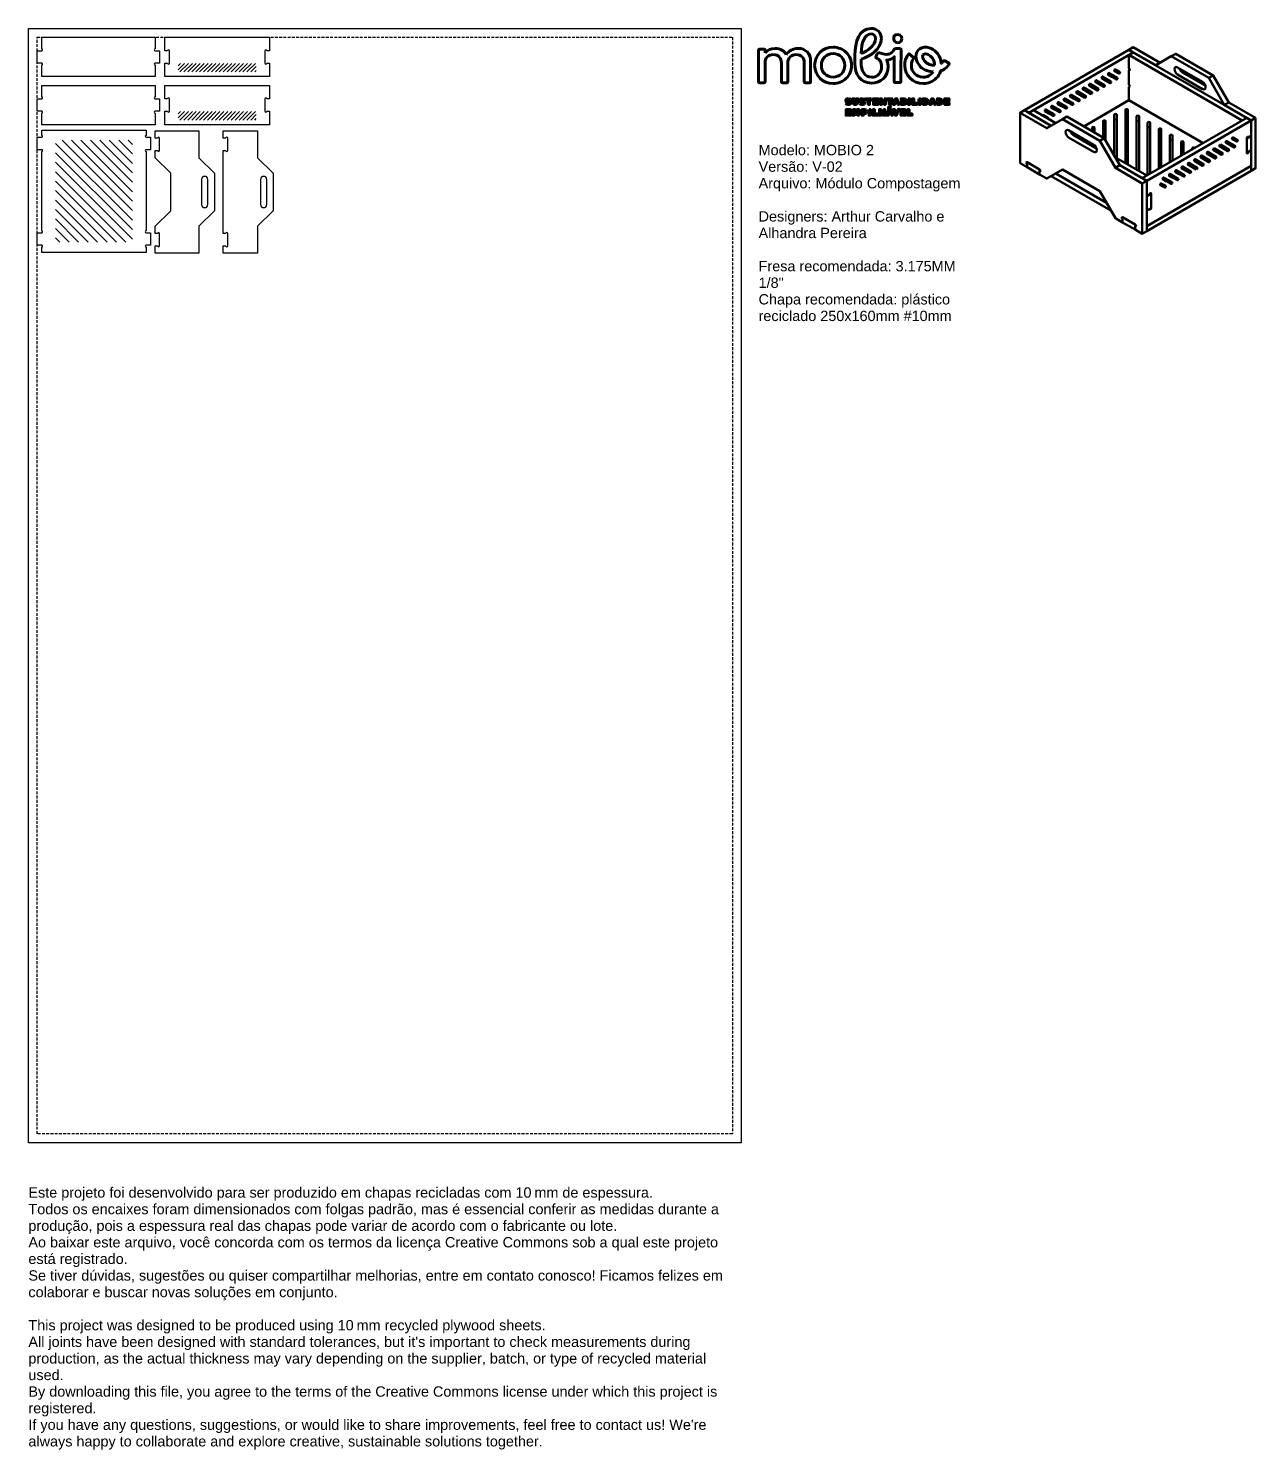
# Model space of a CAD drawing. Header units: inches. Extents: x 3463 to 6217, y 903 to 4091.
import ezdxf

# ---------------------------------------------------------------- set-up
doc = ezdxf.new("R2010")
doc.units = ezdxf.units.IN
doc.header["$MEASUREMENT"] = 0
doc.linetypes.add('DASHED2', pattern=[9.525, 6.35, -3.175])
doc.layers.add('Chapa', color=250, linetype='Continuous', plot=False)
doc.layers.add('PDF2_Geometry', color=7, linetype='Continuous', plot=False)
doc.layers.add('MARGEM_DE_SEGURANÇA_20.0MM', color=93, linetype='DASHED2', true_color=0x66cc66, plot=False)
doc.layers.add('PDF4_Geometry', color=7, linetype='Continuous')
doc.layers.add('TOP-CUT-ON-LINE_10.00MM', color=4, linetype='Continuous')
doc.layers.add('TOP-CUT-INSIDE_10.0MM', color=240, linetype='Continuous', true_color=0xff1f31)
doc.layers.add('TOP-CUT-OUTSIDE_10.0MM', color=6, linetype='Continuous', true_color=0xff00ff)
doc.styles.get("Standard").update_dxf_attribs({"font": 'arial.ttf'})

# ---------------------------------------------------------------- blocks, each defined once
blk = doc.blocks.new('Ativo 34')
at = {"layer": 'PDF2_Geometry', "lineweight": 158}
for points in [[(1.11, 10.45), (1.11, 10.92, 0.414143), (0.95, 11.07), (0.19, 11.07, 0.414143), (0.03, 10.92), (0.03, 5.62, 0.414199), (0.18, 5.47), (0.96, 5.47, 0.414234), (1.11, 5.62), (1.11, 8.78)], [(21.66, 8.72, 0.050353), (21.48, 9.25, 0.15197), (22.76, 9.8), (22.76, 5.63, 0.414196), (22.89, 5.5), (23.72, 5.5, 0.41362), (23.85, 5.63, -0.000191), (23.89, 10.91)], [(25.62, 8.37, -0.152618), (25.97, 9.51, 0.380297), (25.95, 9.69), (25.31, 10.25, 0.433501), (25.12, 10.23, 0.166927), (24.5, 8.37)], [(29.78, 6.2, 0.124287), (30.52, 7.43, 0.062677), (31.12, 7.71, 0.101098), (31.9, 8.49, 0.436845), (31.84, 8.77), (31.2, 9.13, 0.384715), (30.95, 9.08, -0.074276), (30.61, 8.73, 0.140931), (30.02, 10.28)], [(3.86, 8.8), (3.86, 5.62, 0.414314), (4, 5.47), (4.78, 5.47, 0.41417), (4.93, 5.62), (4.93, 8.78)], [(7.68, 8.8), (7.68, 6.09), (7.68, 6.09), (7.68, 5.62, 0.414313), (7.83, 5.47), (8.61, 5.47, 0.414171), (8.75, 5.62), (8.75, 7.53), (8.75, 7.53), (8.75, 9.06)], [(21.72, 8.18, 0.020427), (21.71, 8.38), (21.72, 8.38, 0.03153), (21.67, 8.7)], [(14.88, 2.24, 0.000303), (14.99, 2.21, 0.00214), (15.03, 2.2, -0.000431), (15.06, 2.2, 0.000938), (15.1, 2.19)], [(17.25, 2.24, 0.000326), (17.37, 2.21, 0.00214), (17.4, 2.2, -0.000431), (17.44, 2.2, 0.000938), (17.47, 2.19)]]:
    blk.add_lwpolyline(points, format="xyb", dxfattribs=at)
for points in [[(16.15, 10.09), (16.15, 8.72)], [(23.63, 11.17), (22.99, 11.17)], [(17.2, 8.81), (17.2, 9.4)], [(15.43, 2.63), (15.3, 2.49)], [(15.76, 2.23), (15.76, 2.77), (16, 2.77), (16, 2.22)], [(16.41, 2.22), (16.41, 2.77), (16.65, 2.77), (16.65, 2.22)], [(17.81, 2.63), (17.67, 2.49)], [(24.38, 1.84), (23.88, 1.84), (23.88, 2.77), (24.34, 2.77)], [(24.33, 2.59), (24.11, 2.59), (24.11, 2.39), (24.33, 2.39)], [(27.94, 1.84), (27.57, 1.84), (27.57, 2.77), (27.94, 2.77)], [(27.93, 2.56), (27.8, 2.56), (27.8, 2.04), (27.93, 2.04)], [(30.31, 1.84), (29.94, 1.84), (29.94, 2.77), (30.31, 2.77)], [(30.31, 2.56), (30.18, 2.56), (30.18, 2.04), (30.31, 2.04)], [(14.59, 1.99), (14.73, 2.12)], [(16.96, 1.99), (17.11, 2.12)], [(17.76, 0.27), (17.56, 0.27), (17.56, 0.03), (17.32, 0.03), (17.32, 0.97), (17.75, 0.97)], [(17.75, 0.76), (17.56, 0.76), (17.56, 0.48), (17.76, 0.48)], [(24.36, 2.21), (24.11, 2.21), (24.11, 2.02), (24.36, 2.02)]]:
    blk.add_lwpolyline(points, dxfattribs=at)
for points in [[(18.95, 2.77), (18.95, 2.56), (18.62, 2.56), (18.62, 1.84), (18.38, 1.84), (18.38, 2.56), (18.04, 2.56), (18.04, 2.77)], [(19.51, 2.03), (20.04, 2.03), (20.04, 1.84), (19.27, 1.84), (19.27, 2.77), (20.02, 2.77), (20.02, 2.57), (19.51, 2.57), (19.51, 2.41), (19.99, 2.41), (19.99, 2.22), (19.51, 2.22)], [(21.05, 2.77), (21.27, 2.77), (21.27, 1.84), (21.06, 1.84), (20.62, 2.42), (20.62, 1.84), (20.4, 1.84), (20.4, 2.77), (20.62, 2.77), (21.05, 2.18)], [(22.49, 2.77), (22.49, 2.56), (22.16, 2.56), (22.16, 1.84), (21.92, 1.84), (21.92, 2.56), (21.59, 2.56), (21.59, 2.77)], [(23.3, 1.84), (23.23, 2.03), (22.91, 2.03), (22.84, 1.84), (22.59, 1.84), (22.97, 2.77), (23.18, 2.77), (23.54, 1.84)], [(22.99, 2.23), (23.16, 2.23), (23.08, 2.47)], [(25.1, 2.77), (25.35, 2.77), (25.35, 1.84), (25.1, 1.84)], [(26.02, 2.05), (26.55, 2.05), (26.55, 1.84), (25.78, 1.84), (25.78, 2.77), (26.02, 2.77)], [(26.88, 2.77), (27.13, 2.77), (27.13, 1.84), (26.88, 1.84)], [(29.37, 1.84), (29.3, 2.03), (28.98, 2.03), (28.91, 1.84), (28.66, 1.84), (29.04, 2.77), (29.25, 2.77), (29.62, 1.84)], [(29.06, 2.23), (29.23, 2.23), (29.15, 2.47)], [(31.41, 2.03), (31.94, 2.03), (31.94, 1.84), (31.17, 1.84), (31.17, 2.77), (31.92, 2.77), (31.92, 2.57), (31.41, 2.57), (31.41, 2.41), (31.89, 2.41), (31.89, 2.22), (31.41, 2.22)], [(14.93, 0.23), (15.45, 0.23), (15.45, 0.03), (14.69, 0.03), (14.69, 0.97), (15.43, 0.97), (15.43, 0.77), (14.93, 0.77), (14.93, 0.61), (15.4, 0.61), (15.4, 0.42), (14.93, 0.42)], [(16.92, 0.03), (16.69, 0.03), (16.66, 0.75), (16.45, 0.15), (16.27, 0.15), (16.06, 0.77), (16.03, 0.03), (15.8, 0.03), (15.87, 0.97), (16.2, 0.97), (16.36, 0.47), (16.53, 0.97), (16.85, 0.97)], [(18.52, 0.97), (18.76, 0.97), (18.76, 0.03), (18.52, 0.03)], [(19.44, 0.25), (19.96, 0.25), (19.96, 0.03), (19.2, 0.03), (19.2, 0.97), (19.44, 0.97)], [(20.93, 0.97), (21.17, 0.97), (21.17, 0.03), (20.93, 0.03), (20.93, 0.42), (20.51, 0.42), (20.51, 0.03), (20.27, 0.03), (20.27, 0.97), (20.51, 0.97), (20.51, 0.63), (20.93, 0.63)], [(22.19, 0.03), (22.12, 0.23), (21.8, 0.23), (21.73, 0.03), (21.47, 0.03), (21.86, 0.97), (22.06, 0.97), (22.43, 0.03)], [(22.22, 1.38), (21.88, 1.1), (21.75, 1.26), (22.08, 1.54)], [(21.88, 0.43), (22.05, 0.43), (21.96, 0.67)], [(23.27, 0.97), (23.53, 1.04), (23.12, 0.03), (22.94, 0.03), (22.56, 0.97), (22.82, 0.97), (23.04, 0.35)], [(24.09, 0.23), (24.61, 0.23), (24.61, 0.03), (23.85, 0.03), (23.85, 0.97), (24.59, 0.97), (24.59, 0.77), (24.09, 0.77), (24.09, 0.61), (24.56, 0.61), (24.56, 0.42), (24.09, 0.42)], [(25.22, 0.25), (25.74, 0.25), (25.74, 0.03), (24.98, 0.03), (24.98, 0.97), (25.22, 0.97)]]:
    blk.add_lwpolyline(points, close=True, dxfattribs=at)
for centre, radius, start, end in [((23.2, 12.95), 0.553, 108.2136, 169.6569), ((21.5, 11.39), 1.19, 260.7743, 297.9289), ((28.04, 9.57), 0.726, 89.9896, 97.0145), ((29.55, 14.69), 6.29, 269.1959, 269.556), ((15.01, 2.14), 0.657, 69.0253, 90.0553), ((24.02, 41.8), 40.4, 257.1968, 257.3622), ((17.39, 2.14), 0.657, 69.0265, 90.0589), ((26.15, 40.73), 39.31, 257.1945, 257.3645), ((15.04, 2.53), 0.722, 249.0374, 270.1207), ((14.74, 1.2), 1.05, 66.7551, 68.3074), ((15.07, 2.01), 0.176, 44.9976, 52.5138), ((15.14, 2.1), 0.0738, 0.091, 17.1751), ((17.41, 2.53), 0.722, 249.0374, 270.1207), ((17.12, 1.2), 1.05, 66.7551, 68.3074), ((17.44, 2.01), 0.176, 44.9976, 52.5138), ((17.51, 2.1), 0.0743, 0.1445, 17.1215)]:
    blk.add_arc(centre, radius, start, end, dxfattribs=at)
for points in [[(18.87, 14.55), (16.85, 14.55), (16.15, 12.3), (16.15, 10.09)], [(20.59, 12.85), (20.59, 13.84), (19.87, 14.55), (18.87, 14.55)], [(17.2, 10.37), (17.25, 12.15), (17.76, 13.62), (18.83, 13.62)], [(19.59, 12.85), (19.59, 11.74), (18.27, 10.69), (17.2, 10.37)], [(17.2, 9.4), (18.78, 9.82), (20.59, 11.21), (20.59, 12.85)], [(18.83, 13.62), (19.29, 13.62), (19.59, 13.33), (19.59, 12.85)], [(22.66, 13.05), (22.56, 12.51), (22.87, 12.16), (23.31, 12.16)], [(24.02, 12.88), (24.02, 13.4), (23.52, 13.63), (23.03, 13.47)], [(23.31, 12.16), (23.76, 12.16), (24.02, 12.46), (24.02, 12.88)], [(2.81, 11.2), (2.1, 11.2), (1.51, 10.94), (1.11, 10.45)], [(1.11, 8.78), (1.11, 9.62), (1.66, 10.16), (2.52, 10.16)], [(2.52, 10.16), (3.33, 10.16), (3.86, 9.63), (3.86, 8.8)], [(4.68, 10.15), (4.32, 10.82), (3.65, 11.2), (2.81, 11.2)], [(6.63, 11.2), (5.78, 11.2), (5.09, 10.83), (4.68, 10.15)], [(4.93, 8.78), (4.93, 9.62), (5.48, 10.16), (6.35, 10.16)], [(6.35, 10.16), (7.16, 10.16), (7.68, 9.63), (7.68, 8.8)], [(8.17, 10.61), (7.79, 11), (7.26, 11.2), (6.63, 11.2)], [(8.75, 9.06), (8.75, 9.69), (8.55, 10.23), (8.17, 10.61)], [(12.5, 11.4), (10.74, 11.4), (9.42, 10.09), (9.42, 8.37)], [(10.54, 8.37), (10.54, 9.49), (11.38, 10.34), (12.5, 10.34)], [(14.7, 10.53), (14.13, 11.09), (13.35, 11.4), (12.5, 11.4)], [(12.5, 10.34), (13.62, 10.34), (14.46, 9.49), (14.46, 8.37)], [(15.58, 8.37), (15.58, 9.2), (15.27, 9.97), (14.7, 10.53)], [(20.14, 10.48), (19.99, 10.48), (19.65, 9.89), (19.65, 9.74)], [(19.65, 9.74), (19.65, 9.67), (19.69, 9.63), (19.74, 9.61)], [(19.74, 9.61), (20, 9.48), (20.21, 9.35), (20.38, 9.1)], [(21.31, 10.21), (20.65, 10.31), (20.24, 10.48), (20.14, 10.48)], [(22.63, 10.84), (22.47, 10.63), (22.28, 10.45), (22.06, 10.33)], [(22.99, 11.17), (22.78, 11.17), (22.73, 10.98), (22.63, 10.84)], [(23.89, 10.91), (23.89, 11.11), (23.8, 11.17), (23.63, 11.17)], [(26.63, 10.76), (26.13, 10.03), (26.46, 9.06), (26.9, 8.44)], [(27.81, 11.4), (27.15, 11.32), (26.81, 11.01), (26.63, 10.76)], [(27.81, 9.1), (27.58, 9.42), (27.41, 9.92), (27.55, 10.11)], [(27.55, 10.11), (27.59, 10.17), (27.69, 10.26), (27.95, 10.29)], [(30.02, 10.28), (29.79, 10.58), (28.96, 11.54), (27.81, 11.4)], [(28.04, 10.29), (28.57, 10.29), (29.04, 9.72), (29.13, 9.6)], [(29.13, 9.6), (29.44, 9.18), (29.5, 8.7), (29.5, 8.4)], [(9.42, 8.37), (9.42, 6.64), (10.74, 5.33), (12.5, 5.33)], [(12.5, 6.39), (11.38, 6.39), (10.54, 7.24), (10.54, 8.37)], [(14.46, 8.37), (14.46, 7.24), (13.62, 6.39), (12.5, 6.39)], [(14.7, 6.2), (15.27, 6.76), (15.58, 7.53), (15.58, 8.37)], [(16.15, 8.72), (16.15, 6.85), (17.11, 5.41), (18.91, 5.41)], [(18.97, 6.38), (17.79, 6.38), (17.2, 7.47), (17.2, 8.81)], [(18.91, 5.41), (20.53, 5.41), (21.72, 6.52), (21.72, 8.18)], [(20.63, 8.16), (20.63, 7.15), (19.95, 6.38), (18.97, 6.38)], [(20.38, 9.1), (20.56, 8.83), (20.63, 8.48), (20.63, 8.16)], [(21.67, 8.7), (21.67, 8.71), (21.67, 8.71), (21.66, 8.72)], [(24.5, 8.37), (24.5, 6.64), (25.83, 5.33), (27.59, 5.33)], [(27.59, 6.39), (26.47, 6.39), (25.62, 7.24), (25.62, 8.37)], [(26.9, 8.44), (27.39, 7.75), (28.22, 7.35), (29.24, 7.29)], [(29.24, 7.29), (28.9, 6.74), (28.3, 6.39), (27.59, 6.39)], [(29.46, 8.4), (29.03, 8.4), (28.24, 8.5), (27.81, 9.1)], [(12.5, 5.33), (13.35, 5.33), (14.13, 5.64), (14.7, 6.2)], [(27.59, 5.33), (28.43, 5.33), (29.21, 5.64), (29.78, 6.2)], [(14.62, 2.5), (14.62, 2.6), (14.66, 2.67), (14.73, 2.73)], [(14.64, 2.4), (14.63, 2.43), (14.62, 2.46), (14.62, 2.5)], [(14.69, 2.33), (14.67, 2.35), (14.65, 2.37), (14.64, 2.4)], [(14.73, 2.73), (14.81, 2.78), (14.9, 2.8), (15.01, 2.8)], [(15, 2.59), (14.9, 2.59), (14.85, 2.57), (14.85, 2.52)], [(14.85, 2.52), (14.85, 2.49), (14.87, 2.47), (14.9, 2.45)], [(14.9, 2.45), (14.94, 2.44), (14.98, 2.42), (15.04, 2.41)], [(15.3, 2.49), (15.23, 2.56), (15.13, 2.59), (15, 2.59)], [(15.04, 2.41), (15.05, 2.41), (15.06, 2.4), (15.07, 2.4)], [(15.25, 2.76), (15.32, 2.73), (15.38, 2.69), (15.43, 2.63)], [(16.99, 2.5), (16.99, 2.6), (17.03, 2.67), (17.11, 2.73)], [(17.01, 2.4), (17, 2.43), (16.99, 2.46), (16.99, 2.5)], [(17.06, 2.33), (17.05, 2.35), (17.03, 2.37), (17.01, 2.4)], [(17.11, 2.73), (17.18, 2.78), (17.27, 2.8), (17.38, 2.8)], [(17.38, 2.59), (17.28, 2.59), (17.23, 2.57), (17.23, 2.52)], [(17.23, 2.52), (17.23, 2.49), (17.24, 2.47), (17.28, 2.45)], [(17.28, 2.45), (17.31, 2.44), (17.36, 2.42), (17.42, 2.41)], [(17.67, 2.49), (17.6, 2.56), (17.5, 2.59), (17.38, 2.59)], [(17.42, 2.41), (17.43, 2.41), (17.44, 2.4), (17.44, 2.4)], [(17.62, 2.76), (17.7, 2.73), (17.76, 2.69), (17.81, 2.63)], [(24.42, 2.56), (24.4, 2.58), (24.37, 2.59), (24.33, 2.59)], [(24.33, 2.39), (24.37, 2.39), (24.4, 2.4), (24.42, 2.43)], [(24.34, 2.77), (24.45, 2.77), (24.54, 2.75), (24.6, 2.69)], [(24.45, 2.5), (24.45, 2.52), (24.44, 2.54), (24.42, 2.56)], [(24.42, 2.43), (24.44, 2.45), (24.45, 2.47), (24.45, 2.5)], [(24.69, 2.51), (24.69, 2.43), (24.66, 2.37), (24.58, 2.32)], [(24.6, 2.69), (24.66, 2.64), (24.69, 2.58), (24.69, 2.51)], [(28.14, 2.49), (28.08, 2.54), (28.02, 2.56), (27.93, 2.56)], [(27.94, 2.77), (28.09, 2.77), (28.22, 2.73), (28.31, 2.64)], [(28.22, 2.31), (28.22, 2.38), (28.19, 2.44), (28.14, 2.49)], [(28.31, 2.64), (28.41, 2.55), (28.46, 2.44), (28.46, 2.3)], [(30.31, 2.77), (30.46, 2.77), (30.59, 2.73), (30.69, 2.64)], [(30.51, 2.49), (30.46, 2.54), (30.39, 2.56), (30.31, 2.56)], [(30.59, 2.31), (30.59, 2.38), (30.56, 2.44), (30.51, 2.49)], [(30.69, 2.64), (30.79, 2.55), (30.84, 2.44), (30.84, 2.3)], [(14.78, 1.85), (14.7, 1.89), (14.63, 1.93), (14.59, 1.99)], [(14.78, 2.28), (14.74, 2.29), (14.71, 2.31), (14.69, 2.33)], [(14.73, 2.12), (14.81, 2.05), (14.92, 2.01), (15.04, 2.01)], [(14.88, 2.24), (14.85, 2.25), (14.82, 2.26), (14.78, 2.28)], [(15.04, 2.01), (15.09, 2.01), (15.13, 2.02), (15.16, 2.03)], [(15.33, 1.89), (15.25, 1.83), (15.15, 1.81), (15.04, 1.81)], [(15.13, 2.18), (15.12, 2.18), (15.11, 2.18), (15.1, 2.19)], [(15.18, 2.15), (15.17, 2.16), (15.16, 2.16), (15.15, 2.17)], [(15.16, 2.03), (15.19, 2.05), (15.21, 2.07), (15.21, 2.1)], [(15.18, 2.38), (15.21, 2.37), (15.24, 2.36), (15.28, 2.34)], [(15.21, 2.12), (15.2, 2.13), (15.2, 2.13), (15.19, 2.14)], [(15.28, 2.34), (15.32, 2.33), (15.35, 2.31), (15.37, 2.29)], [(15.44, 2.11), (15.44, 2.01), (15.41, 1.94), (15.33, 1.89)], [(15.37, 2.29), (15.39, 2.27), (15.41, 2.25), (15.42, 2.22)], [(15.42, 2.22), (15.44, 2.19), (15.44, 2.15), (15.44, 2.11)], [(15.88, 1.92), (15.8, 2), (15.76, 2.11), (15.76, 2.23)], [(16.2, 1.81), (16.07, 1.81), (15.97, 1.85), (15.88, 1.92)], [(16, 2.22), (16, 2.16), (16.02, 2.12), (16.06, 2.08)], [(16.06, 2.08), (16.1, 2.04), (16.14, 2.02), (16.2, 2.02)], [(16.2, 2.02), (16.26, 2.02), (16.31, 2.04), (16.35, 2.08)], [(16.52, 1.92), (16.44, 1.84), (16.33, 1.81), (16.2, 1.81)], [(16.35, 2.08), (16.39, 2.12), (16.41, 2.16), (16.41, 2.22)], [(16.65, 2.22), (16.65, 2.1), (16.61, 2), (16.52, 1.92)], [(17.15, 1.85), (17.07, 1.89), (17.01, 1.93), (16.96, 1.99)], [(17.15, 2.28), (17.11, 2.29), (17.08, 2.31), (17.06, 2.33)], [(17.11, 2.12), (17.19, 2.05), (17.29, 2.01), (17.42, 2.01)], [(17.25, 2.24), (17.23, 2.25), (17.19, 2.26), (17.15, 2.28)], [(17.7, 1.89), (17.63, 1.83), (17.53, 1.81), (17.41, 1.81)], [(17.42, 2.01), (17.47, 2.01), (17.51, 2.02), (17.54, 2.03)], [(17.5, 2.18), (17.49, 2.18), (17.48, 2.18), (17.47, 2.19)], [(17.55, 2.15), (17.55, 2.16), (17.54, 2.16), (17.53, 2.17)], [(17.54, 2.03), (17.57, 2.05), (17.58, 2.07), (17.58, 2.1)], [(17.55, 2.38), (17.58, 2.37), (17.61, 2.36), (17.65, 2.34)], [(17.58, 2.12), (17.58, 2.13), (17.58, 2.13), (17.57, 2.14)], [(17.65, 2.34), (17.69, 2.33), (17.72, 2.31), (17.74, 2.29)], [(17.82, 2.11), (17.82, 2.01), (17.78, 1.94), (17.7, 1.89)], [(17.74, 2.29), (17.76, 2.27), (17.78, 2.25), (17.8, 2.22)], [(17.75, 0.97), (17.87, 0.97), (17.96, 0.94), (18.04, 0.87)], [(17.86, 0.72), (17.83, 0.75), (17.79, 0.76), (17.75, 0.76)], [(17.76, 0.48), (17.8, 0.48), (17.84, 0.5), (17.86, 0.52)], [(18.04, 0.37), (17.97, 0.31), (17.88, 0.27), (17.76, 0.27)], [(17.8, 2.22), (17.81, 2.19), (17.82, 2.15), (17.82, 2.11)], [(17.9, 0.62), (17.9, 0.66), (17.89, 0.69), (17.86, 0.72)], [(17.86, 0.52), (17.89, 0.55), (17.9, 0.58), (17.9, 0.62)], [(18.04, 0.87), (18.11, 0.81), (18.15, 0.72), (18.15, 0.62)], [(18.15, 0.62), (18.15, 0.52), (18.11, 0.44), (18.04, 0.37)], [(24.46, 2.19), (24.44, 2.2), (24.4, 2.21), (24.36, 2.21)], [(24.36, 2.02), (24.4, 2.02), (24.44, 2.03), (24.46, 2.05)], [(24.65, 1.91), (24.58, 1.86), (24.5, 1.84), (24.38, 1.84)], [(24.5, 2.12), (24.5, 2.14), (24.49, 2.17), (24.46, 2.19)], [(24.46, 2.05), (24.49, 2.07), (24.5, 2.09), (24.5, 2.12)], [(24.58, 2.32), (24.64, 2.29), (24.68, 2.26), (24.7, 2.22)], [(24.74, 2.09), (24.74, 2.02), (24.71, 1.96), (24.65, 1.91)], [(24.7, 2.22), (24.73, 2.18), (24.74, 2.14), (24.74, 2.09)], [(27.93, 2.04), (28.02, 2.04), (28.08, 2.07), (28.14, 2.12)], [(28.31, 1.97), (28.22, 1.88), (28.09, 1.84), (27.94, 1.84)], [(28.14, 2.12), (28.19, 2.17), (28.22, 2.23), (28.22, 2.31)], [(28.46, 2.3), (28.46, 2.17), (28.41, 2.06), (28.31, 1.97)], [(30.31, 2.04), (30.39, 2.04), (30.46, 2.07), (30.51, 2.12)], [(30.69, 1.97), (30.59, 1.88), (30.46, 1.84), (30.31, 1.84)], [(30.51, 2.12), (30.56, 2.17), (30.59, 2.23), (30.59, 2.31)], [(30.84, 2.3), (30.84, 2.17), (30.79, 2.06), (30.69, 1.97)]]:
    blk.add_open_spline(points, degree=3, dxfattribs=at)
blk = doc.blocks.new('Block sheet')
at = {"layer": 'Chapa'}
blk.add_lwpolyline([(15.2, 1591.2), (15.2, 4091.2), (1615.2, 4091.2), (1615.2, 1591.2)], close=True, dxfattribs=at)
at = {"layer": 'MARGEM_DE_SEGURANÇA_20.0MM'}
blk.add_lwpolyline([(1595.2, 4071.2), (1595.2, 1611.2), (35.2, 1611.2), (35.2, 4071.2)], close=True, dxfattribs=at)
at = {"xscale": 13.40682207931606, "yscale": 13.40682207931606, "zscale": 13.40682207931606}
blk.add_blockref('Ativo 34', (1653.6, 3896.1), dxfattribs=at)
at = {"color": 0, "attachment_point": 1, "line_spacing_factor": 0.963855}
for s, insert, char_height, width in [('\\A1;Modelo: MOBIO 2\\PVersão: V-02\\PArquivo: Módulo Compostagem\\P\\PDesigners: Arthur Carvalho e Alhandra Pereira\\P\\PFresa recomendada: 3.175MM 1/8"\\PChapa recomendada: plástico reciclado 250x160mm #10mm', (1654.1, 3829.9), 23.157, 458.204), ("Este projeto foi desenvolvido para ser produzido em chapas recicladas com 10\u202fmm de espessura.^JTodos os encaixes foram dimensionados com folgas padrão, mas é essencial conferir as medidas durante a produção, pois a espessura real das chapas pode variar de acordo com o fabricante ou lote.^JAo baixar este arquivo, você concorda com os termos da licença Creative Commons sob a qual este projeto está registrado.^JSe tiver dúvidas, sugestões ou quiser compartilhar melhorias, entre em contato conosco! Ficamos felizes em colaborar e buscar novas soluções em conjunto.\\P\\PThis project was designed to be produced using 10\u202fmm recycled plywood sheets.^JAll joints have been designed with standard tolerances, but it's important to check measurements during production, as the actual thickness may vary depending on the supplier, batch, or type of recycled material used.^JBy downloading this file, you agree to the terms of the Creative Commons license under which this project is registered.^JIf you have any questions, suggestions, or would like to share improvements, feel free to contact us! We're always happy to collaborate and explore creative, sustainable solutions together.", (15.2, 1491.2), 23.1574, 1600)]:
    blk.add_mtext(s, dxfattribs=dict(at, insert=insert, char_height=char_height, width=width))
blk = doc.blocks.new('Mobio$meio$')
at = {"layer": 'PDF4_Geometry', "lineweight": 50}
for points in [[(332.5, 494.2), (342.5, 488.5), (576.8, 623.8), (566.8, 629.6)], [(576.8, 623.8), (566.8, 618), (821.3, 471.1), (831.3, 476.9)], [(534.3, 582), (544.3, 576.2), (534.2, 582.1)], [(851.3, 476.9), (841.3, 471.1), (841.3, 358), (851.3, 363.7)], [(798.7, 429.3), (808.8, 423.6), (798.6, 429.5)], [(841.3, 436.5), (831.3, 430.7), (831.3, 398.4), (841.3, 404.1)], [(338.6, 377.6), (338.6, 366), (366.6, 349.8), (366.6, 361.4)], [(516.7, 286.3), (402.7, 352.1)], [(606.9, 234.2), (606.9, 222.6), (841.3, 358), (841.3, 369.5)], [(552.8, 253.9), (552.8, 242.3), (580.8, 226.2), (580.8, 237.7)]]:
    blk.add_lwpolyline(points, close=True, dxfattribs=at)
for points in [[(637.1, 600.5), (576.8, 635.3), (566.8, 629.6), (627.1, 594.8), (662.1, 615), (672.1, 620.8), (756.1, 572.3)], [(566.8, 618), (566.8, 588)], [(662.1, 615), (746.1, 566.5), (756.1, 572.3), (791, 511.7)], [(538.8, 563.1), (520, 573.9), (528.8, 568.8)], [(522.2, 577.6), (541, 566.7)], [(536.3, 585.8), (546.4, 579.9)], [(566.8, 551), (566.8, 583.4)], [(732.1, 557.8), (676, 590.1)], [(676, 574), (732.1, 541.6)], [(686, 579.7), (738.4, 549.5)], [(465.5, 544.9), (484.3, 534)], [(496.3, 538.5), (477.5, 549.4), (486.3, 544.3)], [(479.7, 553), (498.5, 542.2)], [(510.5, 546.7), (491.7, 557.6), (500.5, 552.5)], [(493.8, 561.2), (512.6, 550.4)], [(505.8, 565.7), (514.7, 560.6)], [(524.7, 554.9), (505.9, 565.7)], [(508, 569.4), (526.8, 558.5)], [(733.3, 420.4), (566.8, 516.4), (566.8, 546.4), (568.9, 547.6)], [(746.1, 566.5), (781, 505.9), (791, 511.7), (851.3, 476.9)], [(408.9, 512.1), (427.7, 501.3)], [(439.7, 505.8), (420.9, 516.7), (429.7, 511.6)], [(423, 520.3), (441.8, 509.5)], [(453.8, 514), (435, 524.8), (443.8, 519.7)], [(437.2, 528.5), (456, 517.6)], [(468, 522.1), (449.2, 533), (458, 527.9)], [(451.3, 536.7), (470.1, 525.8)], [(482.2, 530.3), (463.4, 541.2), (472.2, 536.1)], [(465.5, 457.8), (566.8, 516.4)], [(338.6, 372.9), (338.6, 366), (322.5, 375.3), (322.5, 488.5), (332.5, 494.2), (392.7, 459.4), (342.5, 488.5), (352.5, 494.2), (402.7, 465.3)], [(322.5, 488.5), (382.7, 453.7), (417.7, 473.9), (427.7, 479.7), (511.7, 431.2)], [(375, 482.6), (385.2, 476.8)], [(397.2, 481.2), (378.4, 492.1), (387.2, 487)], [(380.5, 495.8), (399.3, 485)], [(411.3, 489.4), (392.5, 500.3), (401.3, 495.2)], [(394.7, 504), (413.5, 493.1)], [(425.5, 497.6), (406.7, 508.5), (415.5, 503.4)], [(501.7, 425.4), (536.7, 364.8), (546.7, 370.6), (606.9, 335.8), (841.3, 471.1), (781, 505.9)], [(534, 392.5), (534, 483.9)], [(539.7, 483.9), (539.7, 386.1)], [(559.1, 375), (559.1, 495)], [(564.7, 495), (564.7, 371.7)], [(584, 360.6), (584, 480.6)], [(589.7, 480.6), (589.7, 357.3)], [(417.7, 473.9), (501.7, 425.4), (511.7, 431.2), (546.7, 370.6), (596.9, 341.6), (606.9, 347.4), (536.7, 387.9)], [(487.7, 416.7), (431.7, 449)], [(484.1, 447.1), (484.1, 455.1)], [(489.7, 455.1), (489.7, 443.9)], [(509, 432.7), (509, 469.5)], [(514.7, 469.5), (514.7, 425.9)], [(612.9, 304.6), (606.9, 301.2), (606.9, 335.8), (596.9, 341.6), (831.3, 476.9), (841.3, 471.1), (841.3, 436.5), (835.3, 433.1), (833.2, 434.2)], [(609, 348.6), (609, 466.2)], [(614.7, 466.2), (614.7, 351.9)], [(634, 363.1), (634, 451.7)], [(639.7, 451.7), (639.7, 366.3)], [(431.7, 432.9), (487.7, 400.5)], [(435.6, 446.3), (490.2, 414.7)], [(440.5, 443.4), (441, 443.7)], [(441.7, 438.6), (494, 408.4)], [(459, 432.7), (459, 433.2)], [(464.7, 429.9), (464.7, 429.5)], [(484.1, 418.3), (484.1, 418.8)], [(489.7, 415.2), (489.7, 415)], [(659, 425.7), (659, 377.4), (659, 437.3)], [(664.7, 437.3), (664.7, 380.7)], [(684.1, 411.3), (684.1, 391.9), (684.1, 422.9)], [(689.7, 422.9), (689.7, 395.2)], [(772.4, 416.8), (791.2, 405.9)], [(803.2, 410.4), (784.4, 421.3), (793.2, 416.2)], [(786.5, 424.9), (805.3, 414.1)], [(800.7, 433.1), (810.8, 427.2)], [(831.3, 398.4), (831.3, 430.7)], [(612.9, 272.3), (606.9, 268.8), (606.9, 234.2), (841.3, 369.5), (841.3, 404.1), (835.3, 400.7)], [(709, 406.4), (709, 408.4)], [(714.7, 384), (714.7, 379.7)], [(715.7, 384), (734.5, 373.2)], [(746.6, 377.7), (727.8, 388.6), (736.6, 383.5)], [(729.9, 392.2), (748.7, 381.4)], [(734, 384.9), (734, 389.8)], [(760.7, 385.9), (741.9, 396.7), (750.7, 391.6)], [(744, 400.4), (762.8, 389.5)], [(756, 407.2), (766.9, 400.9)], [(774.9, 394), (756.1, 404.9), (764.9, 399.8)], [(758.2, 408.6), (777, 397.7)], [(789.1, 402.2), (770.3, 413.1), (779.1, 408)], [(338.6, 377.6), (366.6, 361.4)], [(552.8, 249.3), (552.8, 242.3), (536.7, 251.7), (501.7, 312.2), (417.7, 360.7), (382.7, 340.6), (366.6, 349.8), (366.6, 356.8), (368.6, 357.9)], [(536.7, 364.8), (596.9, 330), (606.9, 335.8), (606.9, 222.6), (596.9, 216.9), (580.8, 226.2), (580.8, 233.1), (582.8, 234.2)], [(659, 351.3), (659, 346.5), (659, 351.3)], [(659, 351.3), (677.8, 340.4)], [(689.9, 345), (671.1, 355.8), (679.9, 350.7)], [(673.2, 359.5), (692, 348.6)], [(704.1, 353.1), (685.3, 364), (694.1, 358.9)], [(687.4, 367.7), (706.2, 356.8)], [(689.7, 366.4), (689.7, 361.5)], [(718.2, 361.3), (699.4, 372.2), (708.2, 367.1)], [(701.5, 375.9), (720.3, 365)], [(709, 367.1), (709, 371.6)], [(732.4, 369.5), (713.6, 380.4)], [(713.6, 380.4), (722.4, 375.3)], [(526.7, 269), (392.7, 346.3)], [(596.9, 216.9), (596.9, 330)], [(637.3, 326.3), (637.4, 326.2), (647.4, 320.4), (637.3, 326.3)], [(639.4, 330), (649.5, 324.1)], [(639.7, 329.7), (639.7, 327.8)], [(661.5, 328.6), (642.8, 339.5), (651.6, 334.4)], [(644.9, 343.1), (663.7, 332.3)], [(675.7, 336.8), (656.9, 347.6), (665.7, 342.6)], [(664.6, 348.1), (664.6, 343.2)], [(616.9, 274.6), (616.9, 307), (606.9, 301.2), (606.9, 268.8), (616.9, 274.6), (616.9, 307), (614.9, 308.1)], [(552.8, 253.9), (580.8, 237.7)]]:
    blk.add_lwpolyline(points, dxfattribs=at)
blk.add_arc((736.9, 379.4), 4.76, 74.8935, 103.847, dxfattribs=at)
for points in [[(520.1, 576.4), (519.5, 575.4), (519.5, 574.3), (520.1, 574)], [(522.2, 577.7), (521.6, 578), (520.7, 577.4), (520.1, 576.4)], [(534.3, 584.6), (533.7, 583.6), (533.7, 582.5), (534.3, 582.1)], [(536.4, 585.8), (535.8, 586.1), (534.9, 585.6), (534.3, 584.6)], [(534.4, 582.1), (535, 581.7), (535.9, 582.3), (536.5, 583.3)], [(536.5, 583.3), (537.1, 584.3), (537.1, 585.4), (536.5, 585.7)], [(544.4, 576.3), (545, 576), (545.9, 576.5), (546.5, 577.5)], [(546.5, 577.5), (547.1, 578.6), (547.1, 579.7), (546.5, 580)], [(568.9, 584.6), (568.9, 585.9), (568, 587.4), (566.9, 588.1)], [(568.4, 586.5), (567.5, 585.7), (566.9, 584.4), (566.9, 583.4)], [(566.9, 583.4), (568, 582.8), (568.9, 583.3), (568.9, 584.6)], [(676.1, 590.2), (672.2, 592.4), (669.1, 590.6), (669.1, 586.1)], [(669.1, 586.1), (669.1, 581.7), (672.2, 576.2), (676.1, 574)], [(679.8, 588), (680.9, 584.5), (683.4, 581.3), (686.1, 579.8)], [(463.4, 543.7), (462.8, 542.7), (462.8, 541.6), (463.4, 541.2)], [(465.5, 544.9), (464.9, 545.2), (464, 544.7), (463.4, 543.7)], [(477.6, 551.9), (477, 550.9), (477, 549.8), (477.6, 549.4)], [(479.7, 553.1), (479.1, 553.5), (478.2, 552.9), (477.6, 551.9)], [(486.4, 544.3), (487, 544), (487.9, 544.6), (488.5, 545.6)], [(488.5, 545.6), (489.1, 546.6), (489.1, 547.7), (488.5, 548)], [(491.8, 560), (491.2, 559), (491.2, 557.9), (491.8, 557.6)], [(493.9, 561.3), (493.3, 561.6), (492.4, 561), (491.8, 560)], [(498.5, 539.8), (499.1, 540.8), (499.1, 541.9), (498.5, 542.2)], [(500.6, 552.5), (501.2, 552.1), (502.1, 552.7), (502.7, 553.7)], [(502.7, 553.7), (503.3, 554.7), (503.3, 555.8), (502.7, 556.2)], [(505.9, 568.2), (505.3, 567.2), (505.3, 566.1), (505.9, 565.8)], [(508, 569.5), (507.4, 569.8), (506.5, 569.2), (505.9, 568.2)], [(510.6, 546.7), (511.2, 546.4), (512.1, 546.9), (512.7, 548)], [(512.7, 548), (513.3, 549), (513.3, 550.1), (512.7, 550.4)], [(514.7, 560.7), (515.3, 560.3), (516.2, 560.9), (516.8, 561.9)], [(516.8, 561.9), (517.4, 562.9), (517.4, 564), (516.8, 564.4)], [(524.7, 554.9), (525.3, 554.6), (526.2, 555.2), (526.8, 556.2)], [(526.8, 556.2), (527.4, 557.2), (527.4, 558.3), (526.8, 558.6)], [(528.9, 568.9), (529.5, 568.6), (530.4, 569.1), (531, 570.1)], [(531, 570.1), (531.6, 571.1), (531.6, 572.2), (531, 572.6)], [(538.9, 563.1), (539.5, 562.7), (540.4, 563.3), (541, 564.3)], [(541, 564.3), (541.6, 565.3), (541.6, 566.4), (541, 566.8)], [(568.9, 547.6), (568.9, 548.9), (568, 550.4), (566.9, 551.1)], [(566.9, 551.1), (566.9, 550.1), (567.5, 549.5), (568.3, 549.7)], [(566.9, 546.4), (568, 545.8), (568.9, 546.3), (568.9, 547.6)], [(739.1, 545.7), (739.1, 550.2), (736, 555.6), (732.1, 557.9)], [(732.1, 541.7), (736, 539.5), (739.1, 541.3), (739.1, 545.7)], [(406.8, 511), (406.2, 510), (406.2, 508.9), (406.8, 508.5)], [(408.9, 512.2), (408.3, 512.6), (407.4, 512), (406.8, 511)], [(420.9, 519.1), (420.3, 518.1), (420.3, 517), (420.9, 516.7)], [(423, 520.4), (422.4, 520.7), (421.5, 520.2), (420.9, 519.1)], [(429.7, 511.6), (430.3, 511.3), (431.2, 511.8), (431.8, 512.8)], [(431.8, 512.8), (432.4, 513.8), (432.4, 514.9), (431.8, 515.3)], [(435.1, 527.3), (434.5, 526.3), (434.5, 525.2), (435.1, 524.9)], [(437.2, 528.6), (436.6, 528.9), (435.7, 528.4), (435.1, 527.3)], [(443.9, 519.8), (444.5, 519.5), (445.4, 520), (446, 521)], [(446, 521), (446.6, 522), (446.6, 523.1), (446, 523.5)], [(449.3, 535.5), (448.7, 534.5), (448.7, 533.4), (449.3, 533)], [(451.4, 536.7), (450.8, 537), (449.9, 536.5), (449.3, 535.5)], [(453.9, 514.1), (454.5, 513.7), (455.4, 514.3), (456, 515.3)], [(456, 515.3), (456.6, 516.3), (456.6, 517.4), (456, 517.7)], [(458.1, 528), (458.7, 527.7), (459.6, 528.2), (460.2, 529.2)], [(460.2, 529.2), (460.8, 530.2), (460.8, 531.3), (460.2, 531.7)], [(468.1, 522.2), (468.7, 521.9), (469.6, 522.4), (470.2, 523.4)], [(470.2, 523.4), (470.8, 524.4), (470.8, 525.5), (470.2, 525.9)], [(472.2, 536.1), (472.8, 535.8), (473.7, 536.3), (474.3, 537.4)], [(474.3, 537.4), (474.9, 538.4), (474.9, 539.5), (474.3, 539.8)], [(482.2, 530.4), (482.8, 530.1), (483.7, 530.6), (484.3, 531.6)], [(484.3, 531.6), (484.9, 532.6), (484.9, 533.7), (484.3, 534.1)], [(496.4, 538.5), (497, 538.2), (497.9, 538.7), (498.5, 539.8)], [(375.1, 482.7), (374.7, 482.9), (374.1, 482.7), (373.5, 482.2)], [(375.6, 481), (375.7, 481.7), (375.6, 482.3), (375.2, 482.6)], [(378.5, 494.6), (377.9, 493.6), (377.9, 492.5), (378.5, 492.1)], [(380.6, 495.8), (380, 496.2), (379, 495.6), (378.5, 494.6)], [(387.3, 487.1), (387.8, 486.8), (388.8, 487.3), (389.4, 488.3)], [(389.4, 488.3), (390, 489.3), (390, 490.4), (389.4, 490.8)], [(392.6, 502.8), (392, 501.8), (392, 500.7), (392.6, 500.3)], [(394.7, 504), (394.1, 504.4), (393.2, 503.8), (392.6, 502.8)], [(397.3, 481.3), (397.8, 481), (398.8, 481.5), (399.4, 482.5)], [(399.4, 482.5), (400, 483.5), (400, 484.6), (399.4, 485)], [(401.4, 495.3), (402, 494.9), (402.9, 495.5), (403.5, 496.5)], [(403.5, 496.5), (404.1, 497.5), (404.1, 498.6), (403.5, 498.9)], [(411.4, 489.5), (412, 489.2), (412.9, 489.7), (413.5, 490.7)], [(413.5, 490.7), (414.1, 491.7), (414.1, 492.8), (413.5, 493.2)], [(415.6, 503.5), (416.2, 503.1), (417.1, 503.7), (417.7, 504.7)], [(417.7, 504.7), (418.3, 505.7), (418.3, 506.8), (417.7, 507.1)], [(425.6, 497.6), (426.2, 497.3), (427.1, 497.9), (427.7, 498.9)], [(427.7, 498.9), (428.3, 499.9), (428.3, 501), (427.7, 501.3)], [(439.7, 505.8), (440.3, 505.5), (441.2, 506.1), (441.8, 507.1)], [(441.8, 507.1), (442.4, 508.1), (442.4, 509.2), (441.8, 509.5)], [(536.9, 485.6), (535.3, 485.6), (534, 484.9), (534, 484)], [(539.7, 484), (539.7, 484.9), (538.5, 485.6), (536.9, 485.6)], [(561.9, 496.7), (560.3, 496.7), (559.1, 495.9), (559.1, 495)], [(561.9, 485.2), (560.3, 485.2), (559.1, 484.5), (559.1, 483.5)], [(564.7, 495), (564.7, 495.9), (563.5, 496.7), (561.9, 496.7)], [(564.7, 483.5), (564.7, 484.5), (563.5, 485.2), (561.9, 485.2)], [(586.9, 482.3), (585.4, 482.3), (584.1, 481.5), (584.1, 480.6)], [(589.8, 480.6), (589.8, 481.5), (588.5, 482.3), (586.9, 482.3)], [(385.5, 475.2), (385.7, 475.9), (385.6, 476.5), (385.2, 476.8)], [(431.7, 449.1), (427.9, 451.3), (424.7, 449.5), (424.7, 445)], [(435.4, 446.9), (436.6, 443.4), (439, 440.2), (441.7, 438.7)], [(486.9, 456.8), (485.3, 456.8), (484.1, 456), (484.1, 455.1)], [(489.7, 455.1), (489.7, 456), (488.5, 456.8), (486.9, 456.8)], [(511.9, 471.2), (510.3, 471.2), (509.1, 470.4), (509.1, 469.5)], [(511.9, 459.6), (510.3, 459.6), (509.1, 458.9), (509.1, 458)], [(514.8, 469.5), (514.8, 470.4), (513.5, 471.2), (511.9, 471.2)], [(514.8, 458), (514.8, 458.9), (513.5, 459.6), (511.9, 459.6)], [(536.9, 474.1), (535.3, 474.1), (534, 473.3), (534, 472.4)], [(539.7, 472.4), (539.7, 473.3), (538.5, 474.1), (536.9, 474.1)], [(586.9, 470.7), (585.4, 470.7), (584.1, 470), (584.1, 469.1)], [(589.8, 469.1), (589.8, 470), (588.5, 470.7), (586.9, 470.7)], [(611.9, 467.8), (610.3, 467.8), (609, 467.1), (609, 466.2)], [(611.9, 456.3), (610.3, 456.3), (609, 455.5), (609, 454.6)], [(614.7, 466.2), (614.7, 467.1), (613.5, 467.8), (611.9, 467.8)], [(614.7, 454.6), (614.7, 455.5), (613.5, 456.3), (611.9, 456.3)], [(636.9, 453.4), (635.3, 453.4), (634.1, 452.7), (634.1, 451.8)], [(639.8, 451.8), (639.8, 452.7), (638.5, 453.4), (636.9, 453.4)], [(424.7, 445), (424.7, 440.6), (427.9, 435.1), (431.7, 432.9)], [(464.6, 429.5), (464.4, 430.1), (463.6, 430.6), (462.5, 430.7)], [(489.7, 443.9), (489.4, 444.5), (488.6, 445), (487.6, 445.2)], [(494.8, 404.6), (494.8, 409.1), (491.6, 414.5), (487.8, 416.8)], [(636.9, 441.9), (635.3, 441.9), (634.1, 441.1), (634.1, 440.2)], [(639.8, 440.2), (639.8, 441.1), (638.5, 441.9), (636.9, 441.9)], [(661.9, 439), (660.3, 439), (659, 438.2), (659, 437.3)], [(661.8, 427.4), (660.2, 427.4), (659, 426.7), (659, 425.8)], [(664.7, 425.9), (664.6, 426.8), (663.3, 427.5), (661.8, 427.4)], [(664.7, 437.3), (664.7, 438.2), (663.4, 439), (661.9, 439)], [(686.9, 424.5), (685.3, 424.5), (684.1, 423.8), (684.1, 422.9)], [(689.7, 422.9), (689.7, 423.8), (688.5, 424.5), (686.9, 424.5)], [(770.3, 415.6), (769.7, 414.6), (769.7, 413.5), (770.3, 413.1)], [(772.5, 416.8), (771.9, 417.1), (770.9, 416.6), (770.3, 415.6)], [(784.5, 423.8), (783.9, 422.8), (783.9, 421.7), (784.5, 421.3)], [(786.6, 425), (786, 425.3), (785.1, 424.8), (784.5, 423.8)], [(793.3, 416.2), (793.8, 415.9), (794.8, 416.4), (795.4, 417.5)], [(795.4, 417.5), (796, 418.5), (796, 419.6), (795.4, 419.9)], [(798.7, 431.9), (798.1, 430.9), (798.1, 429.8), (798.7, 429.5)], [(800.8, 433.1), (800.2, 433.5), (799.2, 432.9), (798.7, 431.9)], [(798.8, 429.4), (799.4, 429.1), (800.3, 429.6), (800.9, 430.6)], [(800.9, 430.6), (801.5, 431.6), (801.5, 432.7), (800.9, 433.1)], [(808.8, 423.7), (809.4, 423.3), (810.3, 423.9), (810.9, 424.9)], [(810.9, 424.9), (811.5, 425.9), (811.5, 427), (810.9, 427.3)], [(833.3, 434.2), (832.2, 433.6), (831.3, 432), (831.3, 430.7)], [(835.3, 433.1), (835.3, 434.3), (834.4, 434.9), (833.3, 434.2)], [(487.8, 400.6), (491.6, 398.4), (494.8, 400.2), (494.8, 404.6)], [(686.9, 413), (685.3, 413), (684.1, 412.2), (684.1, 411.3)], [(689.7, 411.4), (689.7, 412.3), (688.4, 413), (686.9, 413)], [(711.1, 410.1), (709.9, 409.8), (709.1, 409.2), (709.1, 408.5)], [(714.3, 409.4), (713.6, 410), (712.3, 410.3), (711.1, 410.1)], [(713.6, 382.9), (713.1, 381.9), (713.1, 380.8), (713.6, 380.4)], [(715.8, 384.1), (715.2, 384.5), (714.2, 383.9), (713.6, 382.9)], [(727.8, 391), (727.2, 390), (727.2, 388.9), (727.8, 388.6)], [(730, 392.3), (729.4, 392.6), (728.4, 392), (727.8, 391)], [(736.6, 383.5), (737.2, 383.1), (738.2, 383.7), (738.8, 384.7)], [(738.8, 384.7), (739.3, 385.7), (739.3, 386.8), (738.8, 387.2)], [(742, 399.2), (741.4, 398.2), (741.4, 397.1), (742, 396.8)], [(744.1, 400.5), (743.6, 400.8), (742.6, 400.2), (742, 399.2)], [(750.8, 391.7), (751.4, 391.3), (752.4, 391.9), (752.9, 392.9)], [(752.9, 392.9), (753.5, 393.9), (753.5, 395), (753, 395.4)], [(756.1, 407.4), (755.6, 406.4), (755.6, 405.3), (756.1, 404.9)], [(758.3, 408.6), (757.7, 408.9), (756.7, 408.4), (756.1, 407.4)], [(760.8, 385.9), (761.4, 385.6), (762.4, 386.1), (762.9, 387.2)], [(762.9, 387.2), (763.5, 388.2), (763.5, 389.3), (762.9, 389.6)], [(764.9, 399.9), (765.5, 399.5), (766.5, 400.1), (767.1, 401.1)], [(767.1, 401.1), (767.7, 402.1), (767.7, 403.2), (767.1, 403.6)], [(774.9, 394.1), (775.5, 393.7), (776.5, 394.3), (777.1, 395.3)], [(777.1, 395.3), (777.7, 396.3), (777.7, 397.4), (777.1, 397.8)], [(779.1, 408), (779.7, 407.7), (780.7, 408.2), (781.3, 409.3)], [(781.3, 409.3), (781.8, 410.3), (781.8, 411.4), (781.3, 411.7)], [(789.1, 402.3), (789.7, 401.9), (790.7, 402.5), (791.3, 403.5)], [(791.3, 403.5), (791.8, 404.5), (791.8, 405.6), (791.3, 406)], [(803.3, 410.4), (803.9, 410.1), (804.9, 410.6), (805.4, 411.7)], [(805.4, 411.7), (806, 412.7), (806, 413.8), (805.4, 414.1)], [(831.3, 398.4), (831.3, 397.1), (832.2, 396.6), (833.3, 397.2)], [(833.3, 397.2), (834.4, 397.9), (835.3, 399.4), (835.3, 400.7)], [(338.6, 377.6), (337.5, 378.2), (336.6, 377.7), (336.6, 376.4)], [(336.6, 376.4), (336.6, 375.1), (337.5, 373.6), (338.6, 372.9)], [(368.7, 357.9), (368.7, 359.2), (367.8, 360.8), (366.6, 361.4)], [(366.6, 356.8), (367.8, 356.1), (368.7, 356.7), (368.7, 357.9)], [(659.1, 351.4), (658.5, 351.7), (657.6, 351.2), (657, 350.1)], [(671.1, 358.3), (670.6, 357.3), (670.6, 356.2), (671.1, 355.9)], [(673.3, 359.6), (672.7, 359.9), (671.7, 359.4), (671.1, 358.3)], [(679.9, 350.8), (680.5, 350.5), (681.5, 351), (682.1, 352)], [(682.1, 352), (682.6, 353), (682.7, 354.1), (682.1, 354.5)], [(685.3, 366.5), (684.7, 365.5), (684.7, 364.4), (685.3, 364)], [(687.5, 367.7), (686.9, 368), (685.9, 367.5), (685.3, 366.5)], [(694.1, 358.9), (694.7, 358.6), (695.7, 359.1), (696.2, 360.2)], [(696.2, 360.2), (696.8, 361.2), (696.8, 362.3), (696.3, 362.6)], [(699.5, 374.7), (698.9, 373.7), (698.9, 372.6), (699.5, 372.2)], [(701.6, 375.9), (701.1, 376.2), (700.1, 375.7), (699.5, 374.7)], [(704.1, 353.2), (704.7, 352.9), (705.7, 353.4), (706.2, 354.4)], [(706.2, 354.4), (706.8, 355.4), (706.8, 356.5), (706.2, 356.9)], [(708.3, 367.1), (708.9, 366.8), (709.8, 367.3), (710.4, 368.4)], [(710.4, 368.4), (711, 369.4), (711, 370.5), (710.4, 370.8)], [(718.3, 361.4), (718.9, 361.1), (719.9, 361.6), (720.4, 362.6)], [(720.4, 362.6), (721, 363.6), (721, 364.7), (720.4, 365.1)], [(722.4, 375.3), (723, 375), (724, 375.6), (724.6, 376.6)], [(724.6, 376.6), (725.2, 377.6), (725.2, 378.7), (724.6, 379)], [(732.4, 369.5), (733, 369.2), (734, 369.7), (734.6, 370.8)], [(734.6, 370.8), (735.2, 371.8), (735.2, 372.9), (734.6, 373.2)], [(746.6, 377.7), (747.2, 377.4), (748.2, 377.9), (748.8, 379)], [(748.8, 379), (749.3, 380), (749.3, 381.1), (748.8, 381.4)], [(637.3, 328.8), (636.7, 327.8), (636.7, 326.7), (637.3, 326.3)], [(639.4, 330), (638.9, 330.3), (637.9, 329.8), (637.3, 328.8)], [(637.4, 326.3), (638, 325.9), (639, 326.5), (639.6, 327.5)], [(639.6, 327.5), (640.1, 328.5), (640.1, 329.6), (639.6, 329.9)], [(642.8, 341.9), (642.2, 340.9), (642.2, 339.8), (642.8, 339.5)], [(644.9, 343.2), (644.4, 343.5), (643.4, 343), (642.8, 341.9)], [(647.4, 320.5), (648, 320.2), (649, 320.7), (649.6, 321.7)], [(649.6, 321.7), (650.1, 322.7), (650.1, 323.8), (649.6, 324.2)], [(651.6, 334.5), (652.2, 334.1), (653.2, 334.7), (653.7, 335.7)], [(653.7, 335.7), (654.3, 336.7), (654.3, 337.8), (653.8, 338.1)], [(657, 350.1), (656.4, 349.1), (656.4, 348), (657, 347.7)], [(661.6, 328.6), (662.2, 328.3), (663.2, 328.9), (663.7, 329.9)], [(663.7, 329.9), (664.3, 330.9), (664.3, 332), (663.7, 332.3)], [(665.8, 342.6), (666.4, 342.3), (667.3, 342.8), (667.9, 343.8)], [(667.9, 343.8), (668.5, 344.8), (668.5, 345.9), (667.9, 346.3)], [(675.8, 336.8), (676.4, 336.5), (677.3, 337.1), (677.9, 338.1)], [(677.9, 338.1), (678.5, 339.1), (678.5, 340.2), (677.9, 340.5)], [(689.9, 345), (690.5, 344.7), (691.5, 345.2), (692.1, 346.2)], [(692.1, 346.2), (692.6, 347.2), (692.6, 348.3), (692.1, 348.7)], [(614.9, 308.1), (613.8, 307.5), (612.9, 305.9), (612.9, 304.7)], [(616.9, 307), (616.9, 308.3), (616, 308.8), (614.9, 308.1)], [(612.9, 272.3), (612.9, 271.1), (613.8, 270.5), (614.9, 271.2)], [(614.9, 271.2), (616, 271.8), (616.9, 273.4), (616.9, 274.7)], [(552.8, 254), (551.7, 254.6), (550.8, 254.1), (550.8, 252.8)], [(550.8, 252.8), (550.8, 251.5), (551.7, 250), (552.8, 249.3)], [(582.9, 234.3), (582.9, 235.6), (582, 237.2), (580.8, 237.8)], [(580.8, 233.2), (582, 232.5), (582.9, 233), (582.9, 234.3)]]:
    blk.add_open_spline(points, degree=3, dxfattribs=at)

msp = doc.modelspace()

# ---------------------------------------------------------------- hatches: boundary and pattern name
at = {"layer": 'TOP-CUT-ON-LINE_10.00MM', "linetype": 'ByBlock', "lineweight": -2}
h = msp.add_hatch(dxfattribs=at)
h.set_pattern_fill('ANSI31', color=256, scale=50, angle=360)
h.set_pattern_definition([(45, (3874.472, 4003.162), (-4.4194, 4.4194), [])])
h.paths.add_polyline_path([(3974.3, 4012.7), (3799, 4012.7), (3799, 3993.7), (3974.3, 3993.7)])
h = msp.add_hatch(dxfattribs=at)
h.set_pattern_fill('ANSI31', color=256, scale=50, angle=360)
h.set_pattern_definition([(45, (3874.472, 3895.162), (-4.4194, 4.4194), [])])
h.paths.add_polyline_path([(3974.3, 3904.7), (3799, 3904.7), (3799, 3885.7), (3974.3, 3885.7)])
h = msp.add_hatch(dxfattribs=at)
h.set_pattern_fill('ANSI31', color=256, scale=120, angle=270)
h.set_pattern_definition([(315, (3610.242, 3725.962), (10.6066, 10.6066), [])])
h.paths.add_polyline_path([(3696.3, 3611.9), (3696.3, 3840.1), (3524.1, 3840.1), (3524.1, 3611.9)])

# ---------------------------------------------------------------- linework, layer by layer
at = {"layer": 'TOP-CUT-INSIDE_10.0MM', "linetype": 'Continuous', "lineweight": -3}
for points in [[(3865.9, 3752.2, 1), (3851.9, 3752.2), (3851.9, 3696.2, 1), (3865.9, 3696.2)], [(3997.9, 3752.2, 1), (3983.9, 3752.2), (3983.9, 3696.2, 1), (3997.9, 3696.2)]]:
    msp.add_lwpolyline(points, format="xyb", close=True, dxfattribs=at)
at = {"layer": 'TOP-CUT-OUTSIDE_10.0MM', "linetype": 'Continuous', "lineweight": -3}
for points in [[(3493, 4013.2), (3483, 4013.2), (3483, 4041.2), (3493, 4041.2, 1), (3493, 4045.2), (3493, 4071.2), (3747.4, 4071.2), (3747.4, 4045.2, 1), (3747.4, 4041.2), (3757.4, 4041.2), (3757.4, 4013.2), (3747.4, 4013.2, 1), (3747.4, 4009.2), (3747.4, 3983.2), (3493, 3983.2), (3493, 4009.2, 1)], [(3997.8, 4013.2), (4003.8, 4013.2), (4003.8, 3983.2), (3769.4, 3983.2), (3769.4, 4013.2), (3775.4, 4013.2, 1), (3779.4, 4013.2), (3779.4, 4041.2, 1), (3775.4, 4041.2), (3769.4, 4041.2), (3769.4, 4071.2), (4003.8, 4071.2), (4003.8, 4041.2), (3997.8, 4041.2, 1), (3993.8, 4041.2), (3993.8, 4013.2, 1)], [(3493, 3905.2), (3483, 3905.2), (3483, 3933.2), (3493, 3933.2, 1), (3493, 3937.2), (3493, 3963.2), (3747.4, 3963.2), (3747.4, 3937.2, 1), (3747.4, 3933.2), (3757.4, 3933.2), (3757.4, 3905.2), (3747.4, 3905.2, 1), (3747.4, 3901.2), (3747.4, 3875.2), (3493, 3875.2), (3493, 3901.2, 1)], [(3997.8, 3905.2), (4003.8, 3905.2), (4003.8, 3875.2), (3769.4, 3875.2), (3769.4, 3905.2), (3775.4, 3905.2, 1), (3779.4, 3905.2), (3779.4, 3933.2, 1), (3775.4, 3933.2), (3769.4, 3933.2), (3769.4, 3963.2), (4003.8, 3963.2), (4003.8, 3933.2), (3997.8, 3933.2, 1), (3993.8, 3933.2), (3993.8, 3905.2, 1)], [(3757.4, 3603.1), (3757.4, 3631.1, 1), (3753.4, 3631.1), (3747.4, 3631.1), (3747.4, 3647.2), (3782.4, 3682.2), (3782.4, 3766.2), (3747.4, 3801.2), (3747.4, 3817.3), (3753.4, 3817.3, 1), (3757.4, 3817.3), (3757.4, 3845.3, 1), (3753.4, 3845.3), (3747.4, 3845.3), (3747.4, 3861.4), (3845.4, 3861.4), (3845.4, 3801.2), (3880.4, 3766.2), (3880.4, 3682.2), (3845.4, 3647.2), (3845.4, 3587), (3747.4, 3587), (3747.4, 3603.1), (3753.4, 3603.1, 1)], [(3906.4, 3845.3), (3900.4, 3845.3), (3900.4, 3861.4), (3977.4, 3861.4), (3977.4, 3801.2), (4012.4, 3766.2), (4012.4, 3682.2), (3977.4, 3647.2), (3977.4, 3587), (3900.4, 3587), (3900.4, 3603.1), (3906.4, 3603.1, 1), (3910.4, 3603.1), (3910.4, 3631.1, 1), (3906.4, 3631.1), (3900.4, 3631.1), (3900.4, 3817.3), (3906.4, 3817.3, 1), (3910.4, 3817.3), (3910.4, 3845.3, 1)]]:
    msp.add_lwpolyline(points, format="xyb", close=True, dxfattribs=at)
at = {"layer": 'TOP-CUT-OUTSIDE_10.0MM', "linetype": 'ByBlock'}
msp.add_lwpolyline([(3727.4, 3847.1), (3737.4, 3847.1), (3737.4, 3819.1), (3727.4, 3819.1, 1), (3727.4, 3815.1), (3727.4, 3636.9, 1), (3727.4, 3632.9), (3737.4, 3632.9), (3737.4, 3604.9), (3727.4, 3604.9, 1), (3727.4, 3600.9), (3727.4, 3588.8), (3493, 3588.8), (3493, 3600.9, 1), (3493, 3604.9), (3483, 3604.9), (3483, 3632.9), (3493, 3632.9, 1), (3493, 3636.9), (3493, 3815.1, 1), (3493, 3819.1), (3483, 3819.1), (3483, 3847.1), (3493, 3847.1, 1), (3493, 3851.1), (3493, 3863.2), (3727.4, 3863.2), (3727.4, 3851.1, 1)], format="xyb", close=True, dxfattribs=at)

# ---------------------------------------------------------------- block references
at = {"layer": 'PDF2_Geometry'}
msp.add_blockref('Block sheet', (3447.8, 0), dxfattribs=at)
at = {"layer": 'TOP-CUT-OUTSIDE_10.0MM'}
msp.add_blockref('Mobio$meio$', (5366.1, 3413.6), dxfattribs=at)

doc.saveas('drawing.dxf')
